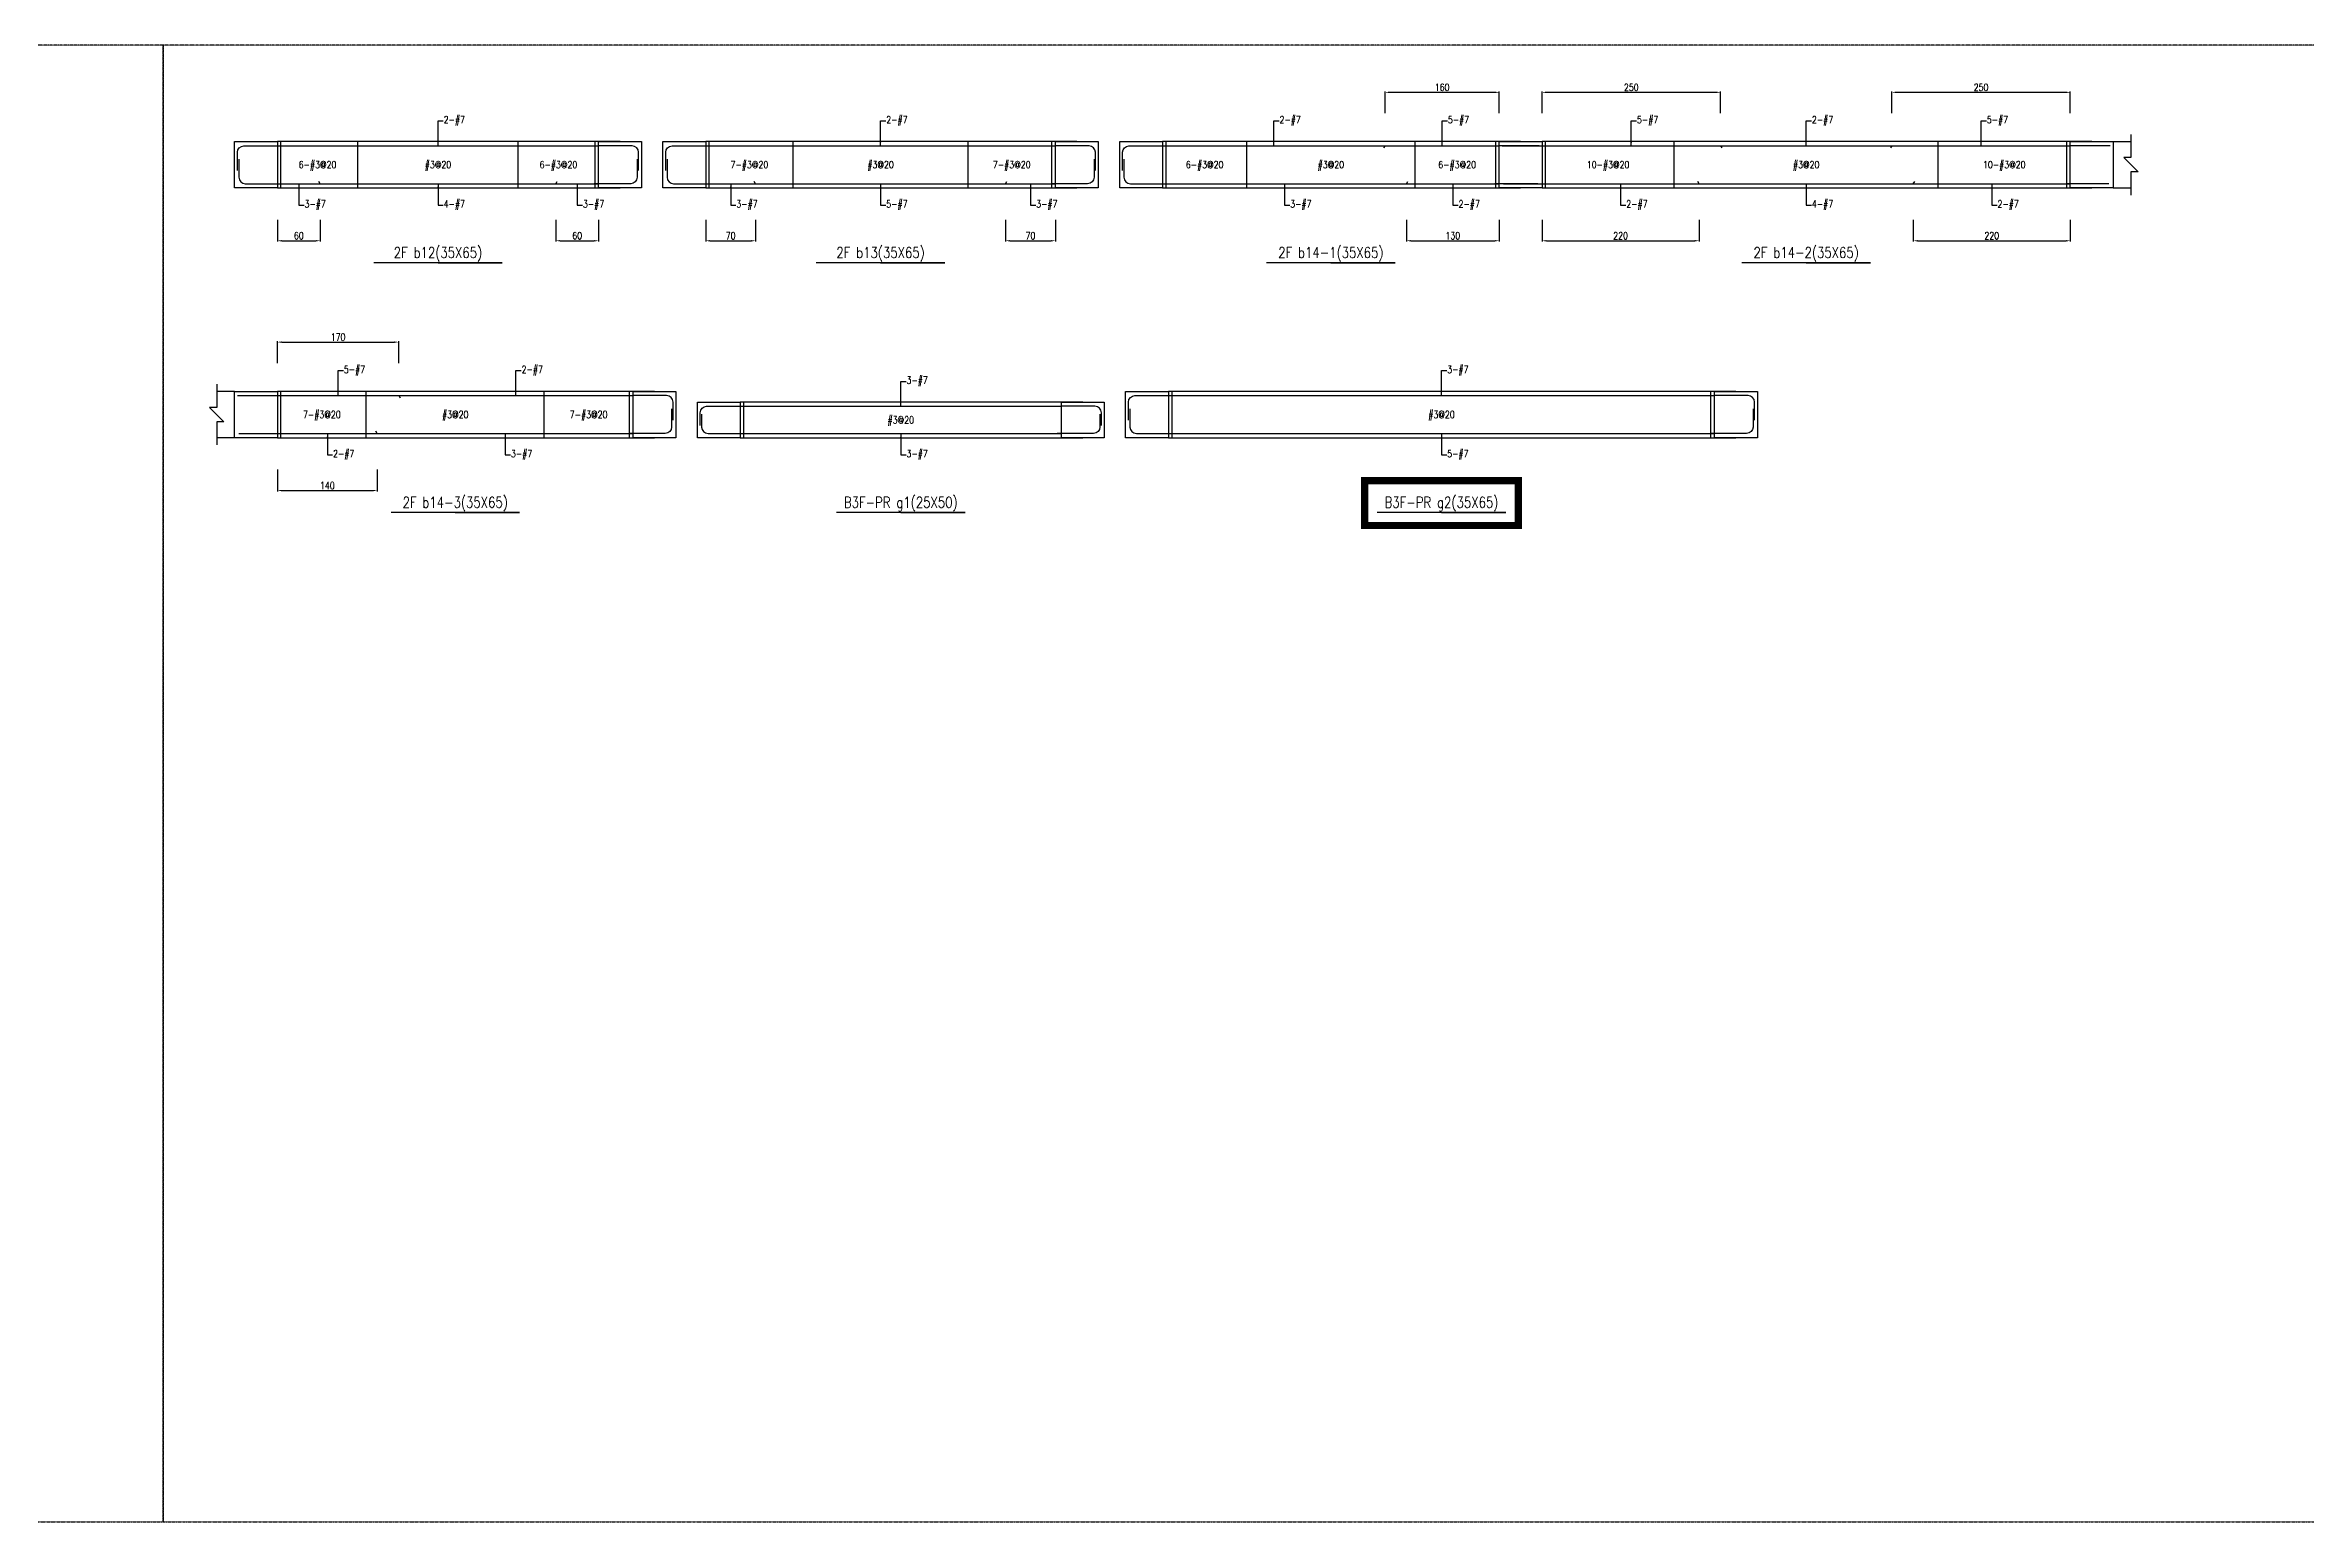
# Model space of a CAD drawing. Header units: millimetres. Extents: x 0 to 84580, y -12276 to 4373.
# Drawn here: x 68270 to 71438, y 0 to 2069 of the extents above; entities that cross this region are included whole.
import ezdxf
from ezdxf.enums import TextEntityAlignment as Align

# ---------------------------------------------------------------- set-up
doc = ezdxf.new("R2010")
doc.units = ezdxf.units.MM
doc.header["$MEASUREMENT"] = 0
doc.linetypes.add('CENTER', pattern=[2, 1.25, -0.25, 0.25, -0.25])
doc.layers.add('S-CLOUD_2022-0711', color=10, linetype='Continuous', lineweight=0)
for name, color, linetype in [('S-DIM', 2, 'Continuous'), ('S-GRID', 1, 'CENTER'), ('S-LEADER', 2, 'Continuous'), ('S-RC', 130, 'Continuous'), ('S-REINF', 6, 'Continuous'), ('S-TEXT', 2, 'Continuous')]:
    doc.layers.add(name, color=color, linetype=linetype)
doc.styles.add('CS4', font='romans.shx', dxfattribs={"width": 0.8, "bigfont": 'lsp.shx'})
doc.styles.get("Standard").update_dxf_attribs({"font": 'arial.ttf'})
doc.dimstyles.new('ISO-25', dxfattribs={"dimtxt": 2.5, "dimasz": 2.5, "dimexe": 1.25, "dimexo": 0.625, "dimtad": 1, "dimtxsty": 'Standard', "dimcen": 2.5, "dimadec": 0, "dimazin": 0, "dimtfac": 1, "dimtmove": 0, "dimatfit": 3, "dimfxl": 0, "dimarcsym": 0})

# ---------------------------------------------------------------- blocks, each defined once
blk = doc.blocks.new('*D2047')
at = {"layer": 'DEFPOINTS', "color": 0, "transparency": 16777216}
for p in [(68595, 1825), (68655, 1825), (68655, 1795)]:
    blk.add_point(p, dxfattribs=at)
at = {"layer": 'S-DIM', "color": 0, "lineweight": -2, "transparency": 16777216}
for p, q in [((68595, 1824.375), (68595, 1793.75)), ((68655, 1824.375), (68655, 1793.75)), ((68601, 1795), (68649, 1795))]:
    blk.add_line(p, q, dxfattribs=at)
at = {"layer": 'S-DIM', "color": 0, "transparency": 16777216}
for points in [[(68601, 1796), (68601, 1794), (68595, 1795)], [(68649, 1796), (68649, 1794), (68655, 1795)]]:
    blk.add_solid(points, dxfattribs=at)
at = {"layer": 'S-DIM', "color": 0, "transparency": 16777216, "insert": (68625, 1802), "char_height": 10, "attachment_point": 5, "style": 'CS4'}
blk.add_mtext('60', dxfattribs=at)
blk = doc.blocks.new('*D2048')
at = {"layer": 'DEFPOINTS', "color": 0, "transparency": 16777216}
for p in [(68985, 1825), (69045, 1825), (69045, 1795)]:
    blk.add_point(p, dxfattribs=at)
at = {"layer": 'S-DIM', "color": 0, "lineweight": -2, "transparency": 16777216}
for p, q in [((68985, 1824.375), (68985, 1793.75)), ((69045, 1824.375), (69045, 1793.75)), ((68991, 1795), (69039, 1795))]:
    blk.add_line(p, q, dxfattribs=at)
at = {"layer": 'S-DIM', "color": 0, "transparency": 16777216}
for points in [[(68991, 1796), (68991, 1794), (68985, 1795)], [(69039, 1796), (69039, 1794), (69045, 1795)]]:
    blk.add_solid(points, dxfattribs=at)
at = {"layer": 'S-DIM', "color": 0, "transparency": 16777216, "insert": (69015, 1802), "char_height": 10, "attachment_point": 5, "style": 'CS4'}
blk.add_mtext('60', dxfattribs=at)
blk = doc.blocks.new('*D2049')
at = {"layer": 'DEFPOINTS', "color": 0, "transparency": 16777216}
for p in [(69195, 1825), (69265, 1825), (69265, 1795)]:
    blk.add_point(p, dxfattribs=at)
at = {"layer": 'S-DIM', "color": 0, "lineweight": -2, "transparency": 16777216}
for p, q in [((69195, 1824.375), (69195, 1793.75)), ((69265, 1824.375), (69265, 1793.75)), ((69201, 1795), (69259, 1795))]:
    blk.add_line(p, q, dxfattribs=at)
at = {"layer": 'S-DIM', "color": 0, "transparency": 16777216}
for points in [[(69201, 1796), (69201, 1794), (69195, 1795)], [(69259, 1796), (69259, 1794), (69265, 1795)]]:
    blk.add_solid(points, dxfattribs=at)
at = {"layer": 'S-DIM', "color": 0, "transparency": 16777216, "insert": (69230, 1802), "char_height": 10, "attachment_point": 5, "style": 'CS4'}
blk.add_mtext('70', dxfattribs=at)
blk = doc.blocks.new('*D2050')
at = {"layer": 'DEFPOINTS', "color": 0, "transparency": 16777216}
for p in [(69615, 1825), (69685, 1825), (69685, 1795)]:
    blk.add_point(p, dxfattribs=at)
at = {"layer": 'S-DIM', "color": 0, "lineweight": -2, "transparency": 16777216}
for p, q in [((69615, 1824.375), (69615, 1793.75)), ((69685, 1824.375), (69685, 1793.75)), ((69621, 1795), (69679, 1795))]:
    blk.add_line(p, q, dxfattribs=at)
at = {"layer": 'S-DIM', "color": 0, "transparency": 16777216}
for points in [[(69621, 1796), (69621, 1794), (69615, 1795)], [(69679, 1796), (69679, 1794), (69685, 1795)]]:
    blk.add_solid(points, dxfattribs=at)
at = {"layer": 'S-DIM', "color": 0, "transparency": 16777216, "insert": (69650, 1802), "char_height": 10, "attachment_point": 5, "style": 'CS4'}
blk.add_mtext('70', dxfattribs=at)
blk = doc.blocks.new('*D2051')
at = {"layer": 'DEFPOINTS', "color": 0, "transparency": 16777216}
for p in [(70306.7, 2003), (70146.7, 1973), (70306.7, 1973)]:
    blk.add_point(p, dxfattribs=at)
at = {"layer": 'S-DIM', "color": 0, "lineweight": -2, "transparency": 16777216}
for p, q in [((70146.7, 1973.625), (70146.7, 2004.25)), ((70152.7, 2003), (70300.7, 2003)), ((70306.7, 1973.625), (70306.7, 2004.25))]:
    blk.add_line(p, q, dxfattribs=at)
at = {"layer": 'S-DIM', "color": 0, "transparency": 16777216}
for points in [[(70152.7, 2004), (70152.7, 2002), (70146.7, 2003)], [(70300.7, 2004), (70300.7, 2002), (70306.7, 2003)]]:
    blk.add_solid(points, dxfattribs=at)
at = {"layer": 'S-DIM', "color": 0, "transparency": 16777216, "insert": (70226.7, 2010), "char_height": 10, "attachment_point": 5, "style": 'CS4'}
blk.add_mtext('160', dxfattribs=at)
blk = doc.blocks.new('*D2052')
at = {"layer": 'DEFPOINTS', "color": 0, "transparency": 16777216}
for p in [(70176.7, 1825), (70306.7, 1825), (70306.7, 1795)]:
    blk.add_point(p, dxfattribs=at)
at = {"layer": 'S-DIM', "color": 0, "lineweight": -2, "transparency": 16777216}
for p, q in [((70176.7, 1824.375), (70176.7, 1793.75)), ((70306.7, 1824.375), (70306.7, 1793.75)), ((70182.7, 1795), (70300.7, 1795))]:
    blk.add_line(p, q, dxfattribs=at)
at = {"layer": 'S-DIM', "color": 0, "transparency": 16777216}
for points in [[(70182.7, 1796), (70182.7, 1794), (70176.7, 1795)], [(70300.7, 1796), (70300.7, 1794), (70306.7, 1795)]]:
    blk.add_solid(points, dxfattribs=at)
at = {"layer": 'S-DIM', "color": 0, "transparency": 16777216, "insert": (70241.7, 1802), "char_height": 10, "attachment_point": 5, "style": 'CS4'}
blk.add_mtext('130', dxfattribs=at)
blk = doc.blocks.new('*D2053')
at = {"layer": 'DEFPOINTS', "color": 0, "transparency": 16777216}
for p in [(70616.7, 2003), (70366.7, 1973), (70616.7, 1973)]:
    blk.add_point(p, dxfattribs=at)
at = {"layer": 'S-DIM', "color": 0, "lineweight": -2, "transparency": 16777216}
for p, q in [((70366.7, 1973.625), (70366.7, 2004.25)), ((70372.7, 2003), (70610.7, 2003)), ((70616.7, 1973.625), (70616.7, 2004.25))]:
    blk.add_line(p, q, dxfattribs=at)
at = {"layer": 'S-DIM', "color": 0, "transparency": 16777216}
for points in [[(70372.7, 2004), (70372.7, 2002), (70366.7, 2003)], [(70610.7, 2004), (70610.7, 2002), (70616.7, 2003)]]:
    blk.add_solid(points, dxfattribs=at)
at = {"layer": 'S-DIM', "color": 0, "transparency": 16777216, "insert": (70491.7, 2010), "char_height": 10, "attachment_point": 5, "style": 'CS4'}
blk.add_mtext('250', dxfattribs=at)
blk = doc.blocks.new('*D2054')
at = {"layer": 'DEFPOINTS', "color": 0, "transparency": 16777216}
for p in [(71106.7, 2003), (70856.7, 1973), (71106.7, 1973)]:
    blk.add_point(p, dxfattribs=at)
at = {"layer": 'S-DIM', "color": 0, "lineweight": -2, "transparency": 16777216}
for p, q in [((70856.7, 1973.625), (70856.7, 2004.25)), ((70862.7, 2003), (71100.7, 2003)), ((71106.7, 1973.625), (71106.7, 2004.25))]:
    blk.add_line(p, q, dxfattribs=at)
at = {"layer": 'S-DIM', "color": 0, "transparency": 16777216}
for points in [[(70862.7, 2004), (70862.7, 2002), (70856.7, 2003)], [(71100.7, 2004), (71100.7, 2002), (71106.7, 2003)]]:
    blk.add_solid(points, dxfattribs=at)
at = {"layer": 'S-DIM', "color": 0, "transparency": 16777216, "insert": (70981.7, 2010), "char_height": 10, "attachment_point": 5, "style": 'CS4'}
blk.add_mtext('250', dxfattribs=at)
blk = doc.blocks.new('*D2055')
at = {"layer": 'DEFPOINTS', "color": 0, "transparency": 16777216}
for p in [(70366.7, 1825), (70586.7, 1825), (70586.7, 1795)]:
    blk.add_point(p, dxfattribs=at)
at = {"layer": 'S-DIM', "color": 0, "lineweight": -2, "transparency": 16777216}
for p, q in [((70366.7, 1824.375), (70366.7, 1793.75)), ((70586.7, 1824.375), (70586.7, 1793.75)), ((70372.7, 1795), (70580.7, 1795))]:
    blk.add_line(p, q, dxfattribs=at)
at = {"layer": 'S-DIM', "color": 0, "transparency": 16777216}
for points in [[(70372.7, 1796), (70372.7, 1794), (70366.7, 1795)], [(70580.7, 1796), (70580.7, 1794), (70586.7, 1795)]]:
    blk.add_solid(points, dxfattribs=at)
at = {"layer": 'S-DIM', "color": 0, "transparency": 16777216, "insert": (70476.7, 1802), "char_height": 10, "attachment_point": 5, "style": 'CS4'}
blk.add_mtext('220', dxfattribs=at)
blk = doc.blocks.new('*D2056')
at = {"layer": 'DEFPOINTS', "color": 0, "transparency": 16777216}
for p in [(70886.7, 1825), (71106.7, 1825), (71106.7, 1795)]:
    blk.add_point(p, dxfattribs=at)
at = {"layer": 'S-DIM', "color": 0, "lineweight": -2, "transparency": 16777216}
for p, q in [((70886.7, 1824.375), (70886.7, 1793.75)), ((71106.7, 1824.375), (71106.7, 1793.75)), ((70892.7, 1795), (71100.7, 1795))]:
    blk.add_line(p, q, dxfattribs=at)
at = {"layer": 'S-DIM', "color": 0, "transparency": 16777216}
for points in [[(70892.7, 1796), (70892.7, 1794), (70886.7, 1795)], [(71100.7, 1796), (71100.7, 1794), (71106.7, 1795)]]:
    blk.add_solid(points, dxfattribs=at)
at = {"layer": 'S-DIM', "color": 0, "transparency": 16777216, "insert": (70996.7, 1802), "char_height": 10, "attachment_point": 5, "style": 'CS4'}
blk.add_mtext('220', dxfattribs=at)
blk = doc.blocks.new('*D2057')
at = {"layer": 'DEFPOINTS', "color": 0, "transparency": 16777216}
for p in [(68765, 1653), (68595, 1623), (68765, 1623)]:
    blk.add_point(p, dxfattribs=at)
at = {"layer": 'S-DIM', "color": 0, "lineweight": -2, "transparency": 16777216}
for p, q in [((68595, 1623.625), (68595, 1654.25)), ((68601, 1653), (68759, 1653)), ((68765, 1623.625), (68765, 1654.25))]:
    blk.add_line(p, q, dxfattribs=at)
at = {"layer": 'S-DIM', "color": 0, "transparency": 16777216}
for points in [[(68601, 1654), (68601, 1652), (68595, 1653)], [(68759, 1654), (68759, 1652), (68765, 1653)]]:
    blk.add_solid(points, dxfattribs=at)
at = {"layer": 'S-DIM', "color": 0, "transparency": 16777216, "insert": (68680, 1660), "char_height": 10, "attachment_point": 5, "style": 'CS4'}
blk.add_mtext('170', dxfattribs=at)
blk = doc.blocks.new('*D2058')
at = {"layer": 'DEFPOINTS', "color": 0, "transparency": 16777216}
for p in [(68595, 1475), (68735, 1475), (68735, 1445)]:
    blk.add_point(p, dxfattribs=at)
at = {"layer": 'S-DIM', "color": 0, "lineweight": -2, "transparency": 16777216}
for p, q in [((68595, 1474.375), (68595, 1443.75)), ((68735, 1474.375), (68735, 1443.75)), ((68601, 1445), (68729, 1445))]:
    blk.add_line(p, q, dxfattribs=at)
at = {"layer": 'S-DIM', "color": 0, "transparency": 16777216}
for points in [[(68601, 1446), (68601, 1444), (68595, 1445)], [(68729, 1446), (68729, 1444), (68735, 1445)]]:
    blk.add_solid(points, dxfattribs=at)
at = {"layer": 'S-DIM', "color": 0, "transparency": 16777216, "insert": (68665, 1452), "char_height": 10, "attachment_point": 5, "style": 'CS4'}
blk.add_mtext('140', dxfattribs=at)

msp = doc.modelspace()

# ---------------------------------------------------------------- linework, layer by layer
for p, q in [((71166.7, 1934), (71191.7, 1934)), ((71166.7, 1869), (71191.7, 1869)), ((68535, 1584), (68510, 1584)), ((68535, 1519), (68510, 1519))]:
    msp.add_line(p, q)
at = {"layer": 'S-CLOUD_2022-0711'}
msp.add_lwpolyline([(70118.09, 1396, 10, 10, 0), (70333.51, 1396, 10, 10, 0), (70333.51, 1458.86, 10, 10, 0), (70118.09, 1458.86, 10, 10, 0), (70118.09, 1396, 0, 0, 0)], format="xyseb", dxfattribs=at)
msp.add_lwpolyline([(70118.09, 1396, 10, 10, 0), (70333.51, 1396, 10, 10, 0), (70333.51, 1458.86, 10, 10, 0), (70118.09, 1458.86, 10, 10, 0), (70118.09, 1396, 0, 0, 0)], format="xyseb", dxfattribs=at)
msp.add_lwpolyline([(70118.09, 1396, 10, 10, 0), (70333.51, 1396, 10, 10, 0), (70333.51, 1458.86, 10, 10, 0), (70118.09, 1458.86, 10, 10, 0), (70118.09, 1396, 0, 0, 0)], format="xyseb", dxfattribs=at)
msp.add_lwpolyline([(70118.09, 1396, 10, 10, 0), (70333.51, 1396, 10, 10, 0), (70333.51, 1458.86, 10, 10, 0), (70118.09, 1458.86, 10, 10, 0), (70118.09, 1396, 0, 0, 0)], format="xyseb", dxfattribs=at)
at = {"layer": 'S-GRID'}
for points in [[(65206, 0), (68435, 0), (68435, 2069), (65206, 2069), (65206, 0)], [(68435, 0), (71664, 0), (71664, 2069), (68435, 2069), (68435, 0)]]:
    msp.add_lwpolyline(points, dxfattribs=at)
at = {"layer": 'S-RC'}
for points in [[(68595, 1869), (68535, 1869), (68535, 1934), (68595, 1934), (68595, 1869)], [(69075, 1934), (68595, 1934)], [(69105, 1869), (69045, 1869), (69045, 1934), (69105, 1934), (69105, 1869)], [(69195, 1869), (69135, 1869), (69135, 1934), (69195, 1934), (69195, 1869)], [(69715, 1934), (69195, 1934)], [(69745, 1869), (69685, 1869), (69685, 1934), (69745, 1934), (69745, 1869)], [(69835, 1869), (69775, 1869), (69775, 1934), (69835, 1934), (69835, 1869)], [(70336.7, 1934), (69835, 1934)], [(70366.7, 1869), (70306.7, 1869), (70306.7, 1934), (70366.7, 1934), (70366.7, 1869)], [(70366.7, 1869), (70306.7, 1869), (70306.7, 1934), (70366.7, 1934), (70366.7, 1869)], [(71136.7, 1934), (70366.7, 1934)], [(71166.7, 1869), (71106.7, 1869), (71106.7, 1934), (71166.7, 1934), (71166.7, 1869)], [(71191.7, 1944), (71191.7, 1911.5), (71181.7, 1911.5), (71201.7, 1891.5), (71191.7, 1891.5), (71191.7, 1859)], [(68595, 1869), (69075, 1869)], [(69195, 1869), (69715, 1869)], [(69835, 1869), (70336.7, 1869)], [(70366.7, 1869), (71136.7, 1869)], [(68820, 1764), (68910, 1764), (68730, 1764)], [(69440, 1764), (69530, 1764), (69350, 1764)], [(70070.85, 1764), (70160.85, 1764), (69980.85, 1764)], [(70736.7, 1764), (70826.7, 1764), (70646.7, 1764)], [(68510, 1594), (68510, 1561.5), (68500, 1561.5), (68520, 1541.5), (68510, 1541.5), (68510, 1509)], [(68595, 1519), (68535, 1519), (68535, 1584), (68595, 1584), (68595, 1519)], [(69123.3, 1584), (68595, 1584)], [(69153.3, 1519), (69093.3, 1519), (69093.3, 1584), (69153.3, 1584), (69153.3, 1519)], [(69243.3, 1519), (69183.3, 1519), (69183.3, 1569), (69243.3, 1569), (69243.3, 1519)], [(69723.3, 1569), (69243.3, 1569)], [(69753.3, 1519), (69693.3, 1519), (69693.3, 1569), (69753.3, 1569), (69753.3, 1519)], [(69843.3, 1519), (69783.3, 1519), (69783.3, 1584), (69843.3, 1584), (69843.3, 1519)], [(70638.3, 1584), (69843.3, 1584)], [(70668.3, 1519), (70608.3, 1519), (70608.3, 1584), (70668.3, 1584), (70668.3, 1519)], [(68595, 1519), (69123.3, 1519)], [(69243.3, 1519), (69723.3, 1519)], [(69843.3, 1519), (70638.3, 1519)], [(68844.15, 1414), (68934.15, 1414), (68754.15, 1414)], [(69468.3, 1414), (69558.3, 1414), (69378.3, 1414)], [(70225.8, 1414), (70315.8, 1414), (70135.8, 1414)]]:
    msp.add_lwpolyline(points, dxfattribs=at)
at = {"layer": 'S-REINF', "color": 1}
for points in [[(68600, 1869), (68600, 1934)], [(68707.5, 1869), (68707.5, 1934)], [(68932.5, 1869), (68932.5, 1934)], [(69040, 1869), (69040, 1934)], [(69200, 1869), (69200, 1934)], [(69317.5, 1869), (69317.5, 1934)], [(69562.5, 1869), (69562.5, 1934)], [(69680, 1869), (69680, 1934)], [(69840, 1869), (69840, 1934)], [(69952.925, 1869), (69952.925, 1934)], [(70188.775, 1869), (70188.775, 1934)], [(70301.7, 1869), (70301.7, 1934)], [(70371.7, 1869), (70371.7, 1934)], [(70551.7, 1869), (70551.7, 1934)], [(70921.7, 1869), (70921.7, 1934)], [(71101.7, 1869), (71101.7, 1934)], [(68600, 1519), (68600, 1584)], [(68719.575, 1519), (68719.575, 1584)], [(68968.725, 1519), (68968.725, 1584)], [(69088.3, 1519), (69088.3, 1584)], [(69248.3, 1519), (69248.3, 1569)], [(69848.3, 1519), (69848.3, 1584)], [(70603.3, 1519), (70603.3, 1584)]]:
    msp.add_lwpolyline(points, dxfattribs=at)
at = {"layer": 'S-REINF'}
for points in [[(68539, 1893.5), (68539, 1919, -0.41421356), (68548, 1928), (68595, 1928)], [(68541, 1909.5), (68541, 1884, 0.41421356), (68550, 1875), (68595, 1875)], [(69099, 1909.5), (69099, 1884, -0.41421356), (69090, 1875), (69039, 1875)], [(69101, 1893.5), (69101, 1919, 0.41421356), (69092, 1928), (69045, 1928)], [(69139, 1893.5), (69139, 1919, -0.41421356), (69148, 1928), (69195, 1928)], [(69141, 1909.5), (69141, 1884, 0.41421356), (69150, 1875), (69195, 1875)], [(69739, 1909.5), (69739, 1884, -0.41421356), (69730, 1875), (69679, 1875)], [(69741, 1893.5), (69741, 1919, 0.41421356), (69732, 1928), (69685, 1928)], [(69779, 1893.5), (69779, 1919, -0.41421356), (69788, 1928), (69835, 1928)], [(69781, 1909.5), (69781, 1884, 0.41421356), (69790, 1875), (69835, 1875)], [(69147.3, 1559.5), (69147.3, 1534, -0.41421356), (69138.3, 1525), (69087.3, 1525)], [(69149.3, 1543.5), (69149.3, 1569, 0.41421356), (69140.3, 1578), (69093.3, 1578)], [(69187.3, 1536), (69187.3, 1554, -0.41421356), (69196.3, 1563), (69243.3, 1563)], [(69749.3, 1536), (69749.3, 1554, 0.41421356), (69740.3, 1563), (69693.3, 1563)], [(69787.3, 1543.5), (69787.3, 1569, -0.41421356), (69796.3, 1578), (69843.3, 1578)], [(69789.3, 1559.5), (69789.3, 1534, 0.41421356), (69798.3, 1525), (69843.3, 1525)], [(70662.3, 1559.5), (70662.3, 1534, -0.41421356), (70653.3, 1525), (70602.3, 1525)], [(70664.3, 1543.5), (70664.3, 1569, 0.41421356), (70655.3, 1578), (70608.3, 1578)], [(69189.3, 1552), (69189.3, 1534, 0.41421356), (69198.3, 1525), (69243.3, 1525)], [(69747.3, 1552), (69747.3, 1534, -0.41421356), (69738.3, 1525), (69687.3, 1525)]]:
    msp.add_lwpolyline(points, format="xyb", dxfattribs=at)
for points in [[(68595, 1928), (69045, 1928)], [(69195, 1928), (69685, 1928)], [(69835, 1928), (70146.7, 1928)], [(70146.7, 1928), (70144.7, 1925)], [(70146.7, 1928), (70306.7, 1928)], [(70362.7, 1928), (70306.7, 1928)], [(70310.7, 1928), (70366.7, 1928)], [(70366.7, 1928), (70616.7, 1928)], [(70616.7, 1928), (70618.7, 1925)], [(70616.7, 1928), (70856.7, 1928)], [(70856.7, 1928), (70854.7, 1925)], [(70856.7, 1928), (71106.7, 1928)], [(71162.7, 1928), (71106.7, 1928)], [(68595, 1875), (68655, 1875)], [(68655, 1875), (68653, 1878)], [(68655, 1875), (68985, 1875)], [(68985, 1875), (68987, 1878)], [(68985, 1875), (69045, 1875)], [(69195, 1875), (69265, 1875)], [(69265, 1875), (69263, 1878)], [(69265, 1875), (69615, 1875)], [(69615, 1875), (69617, 1878)], [(69615, 1875), (69685, 1875)], [(69835, 1875), (70176.7, 1875)], [(70176.7, 1875), (70178.7, 1878)], [(70176.7, 1875), (70306.7, 1875)], [(70360.7, 1875), (70300.7, 1875)], [(70312.7, 1875), (70366.7, 1875)], [(70366.7, 1875), (70586.7, 1875)], [(70586.7, 1875), (70584.7, 1878)], [(70586.7, 1875), (70886.7, 1875)], [(70886.7, 1875), (70888.7, 1878)], [(70886.7, 1875), (71106.7, 1875)], [(71160.7, 1875), (71100.7, 1875)], [(68539, 1578), (68595, 1578)], [(68595, 1578), (68765, 1578)], [(68765, 1578), (68767, 1575)], [(68765, 1578), (69093.3, 1578)], [(69243.3, 1563), (69693.3, 1563)], [(69843.3, 1578), (70608.3, 1578)], [(68541, 1525), (68595, 1525)], [(68595, 1525), (68735, 1525)], [(68735, 1525), (68733, 1528)], [(68735, 1525), (69093.3, 1525)], [(69243.3, 1525), (69693.3, 1525)], [(69843.3, 1525), (70608.3, 1525)]]:
    msp.add_lwpolyline(points, dxfattribs=at)

# ---------------------------------------------------------------- texts
at = {"layer": 'S-LEADER', "char_height": 10, "attachment_point": 4, "style": 'CS4'}
for s, insert in [('2-#7', (68828, 1963)), ('2-#7', (69448, 1963)), ('2-#7', (69998.85, 1963)), ('5-#7', (70234.7, 1963)), ('5-#7', (70499.7, 1963)), ('2-#7', (70744.7, 1963)), ('5-#7', (70989.7, 1963)), ('3-#7', (68633, 1845)), ('4-#7', (68828, 1845)), ('3-#7', (69023, 1845)), ('3-#7', (69238, 1845)), ('5-#7', (69448, 1845)), ('3-#7', (69658, 1845)), ('3-#7', (70013.85, 1845)), ('2-#7', (70249.7, 1845)), ('2-#7', (70484.7, 1845)), ('4-#7', (70744.7, 1845)), ('2-#7', (71004.7, 1845)), ('5-#7', (68688, 1613)), ('2-#7', (68937.15, 1613)), ('3-#7', (70233.8, 1613)), ('3-#7', (69476.3, 1598)), ('2-#7', (68673, 1495)), ('3-#7', (68922.15, 1495)), ('3-#7', (69476.3, 1495)), ('5-#7', (70233.8, 1495))]:
    msp.add_mtext(s, dxfattribs=dict(at, insert=insert))
at = {"layer": 'S-RC', "style": 'CS4', "width": 0.8}
for s, p in [('2F b12(35X65)', (68820, 1771)), ('2F b13(35X65)', (69440, 1771)), ('2F b14-1(35X65)', (70070.85, 1771)), ('2F b14-2(35X65)', (70736.7, 1771)), ('2F b14-3(35X65)', (68844.15, 1421)), ('B3F-PR g1(25X50)', (69468.3, 1421)), ('B3F-PR g2(35X65)', (70225.8, 1421))]:
    msp.add_text(s, height=15, dxfattribs=at).set_placement(p, align=Align.CENTER)
at = {"layer": 'S-TEXT', "color": 1, "style": 'CS4', "width": 0.8}
for s, p in [('6-#3@20', (68651.25, 1896.5)), ('#3@20', (68820, 1896.5)), ('6-#3@20', (68988.75, 1896.5)), ('7-#3@20', (69256.25, 1896.5)), ('#3@20', (69440, 1896.5)), ('7-#3@20', (69623.75, 1896.5)), ('6-#3@20', (69893.962, 1896.5)), ('#3@20', (70070.85, 1896.5)), ('6-#3@20', (70247.738, 1896.5)), ('10-#3@20', (70459.2, 1896.5)), ('#3@20', (70736.7, 1896.5)), ('10-#3@20', (71014.2, 1896.5)), ('7-#3@20', (68657.288, 1546.5)), ('#3@20', (68844.15, 1546.5)), ('7-#3@20', (69031.012, 1546.5)), ('#3@20', (70225.8, 1546.5)), ('#3@20', (69468.3, 1539))]:
    msp.add_text(s, height=10, dxfattribs=at).set_placement(p, align=Align.CENTER)

# ---------------------------------------------------------------- dimensions: what is measured, and where the dimension line sits
at = {"layer": 'S-DIM'}
for p1, p2, distance, picture, middle in [((70146.7, 1973), (70306.7, 1973), 30, '*D2051', (70226.7, 2010)), ((70366.7, 1973), (70616.7, 1973), 30, '*D2053', (70491.7, 2010)), ((70856.7, 1973), (71106.7, 1973), 30, '*D2054', (70981.7, 2010)), ((68595, 1825), (68655, 1825), -30, '*D2047', (68625, 1802)), ((68985, 1825), (69045, 1825), -30, '*D2048', (69015, 1802)), ((69195, 1825), (69265, 1825), -30, '*D2049', (69230, 1802)), ((69615, 1825), (69685, 1825), -30, '*D2050', (69650, 1802)), ((70176.7, 1825), (70306.7, 1825), -30, '*D2052', (70241.7, 1802)), ((70366.7, 1825), (70586.7, 1825), -30, '*D2055', (70476.7, 1802)), ((70886.7, 1825), (71106.7, 1825), -30, '*D2056', (70996.7, 1802)), ((68595, 1623), (68765, 1623), 30, '*D2057', (68680, 1660)), ((68595, 1475), (68735, 1475), -30, '*D2058', (68665, 1452))]:
    dim = msp.add_aligned_dim(p1=p1, p2=p2, distance=distance, dimstyle='ISO-25', override={"dimtxt": 10, "dimasz": 6, "dimgap": 2, "dimtxsty": 'CS4'}, dxfattribs=at)
    dim.commit()
    dim.dimension.update_dxf_attribs({"geometry": picture, "text_midpoint": middle})

# ---------------------------------------------------------------- leaders
at = {"layer": 'S-LEADER', "annotation_type": 0, "has_hookline": 1, "hookline_direction": 0, "text_width": 30.857}
for points in [[(68820, 1928), (68820, 1963), (68827.375, 1963)], [(69440, 1928), (69440, 1963), (69447.375, 1963)], [(69990.85, 1928), (69990.85, 1963), (69998.225, 1963)], [(70226.7, 1928), (70226.7, 1963), (70234.075, 1963)], [(70491.7, 1928), (70491.7, 1963), (70499.075, 1963)], [(70736.7, 1928), (70736.7, 1963), (70744.075, 1963)], [(70981.7, 1928), (70981.7, 1963), (70989.075, 1963)], [(68625, 1875), (68625, 1845), (68632.375, 1845)], [(68820, 1875), (68820, 1845), (68827.375, 1845)], [(69015, 1875), (69015, 1845), (69022.375, 1845)], [(69230, 1875), (69230, 1845), (69237.375, 1845)], [(69440, 1875), (69440, 1845), (69447.375, 1845)], [(69650, 1875), (69650, 1845), (69657.375, 1845)], [(70005.85, 1875), (70005.85, 1845), (70013.225, 1845)], [(70241.7, 1875), (70241.7, 1845), (70249.075, 1845)], [(70476.7, 1875), (70476.7, 1845), (70484.075, 1845)], [(70736.7, 1875), (70736.7, 1845), (70744.075, 1845)], [(70996.7, 1875), (70996.7, 1845), (71004.075, 1845)], [(68680, 1578), (68680, 1613), (68687.375, 1613)], [(68929.15, 1578), (68929.15, 1613), (68936.525, 1613)], [(69468.3, 1563), (69468.3, 1598), (69475.675, 1598)], [(70225.8, 1578), (70225.8, 1613), (70233.175, 1613)], [(68665, 1525), (68665, 1495), (68672.375, 1495)], [(68914.15, 1525), (68914.15, 1495), (68921.525, 1495)], [(69468.3, 1525), (69468.3, 1495), (69475.675, 1495)], [(70225.8, 1525), (70225.8, 1495), (70233.175, 1495)]]:
    msp.add_leader(points, dimstyle='ISO-25', override={"dimasz": 6, "dimtad": 0}, dxfattribs=at)

doc.saveas('drawing.dxf')
